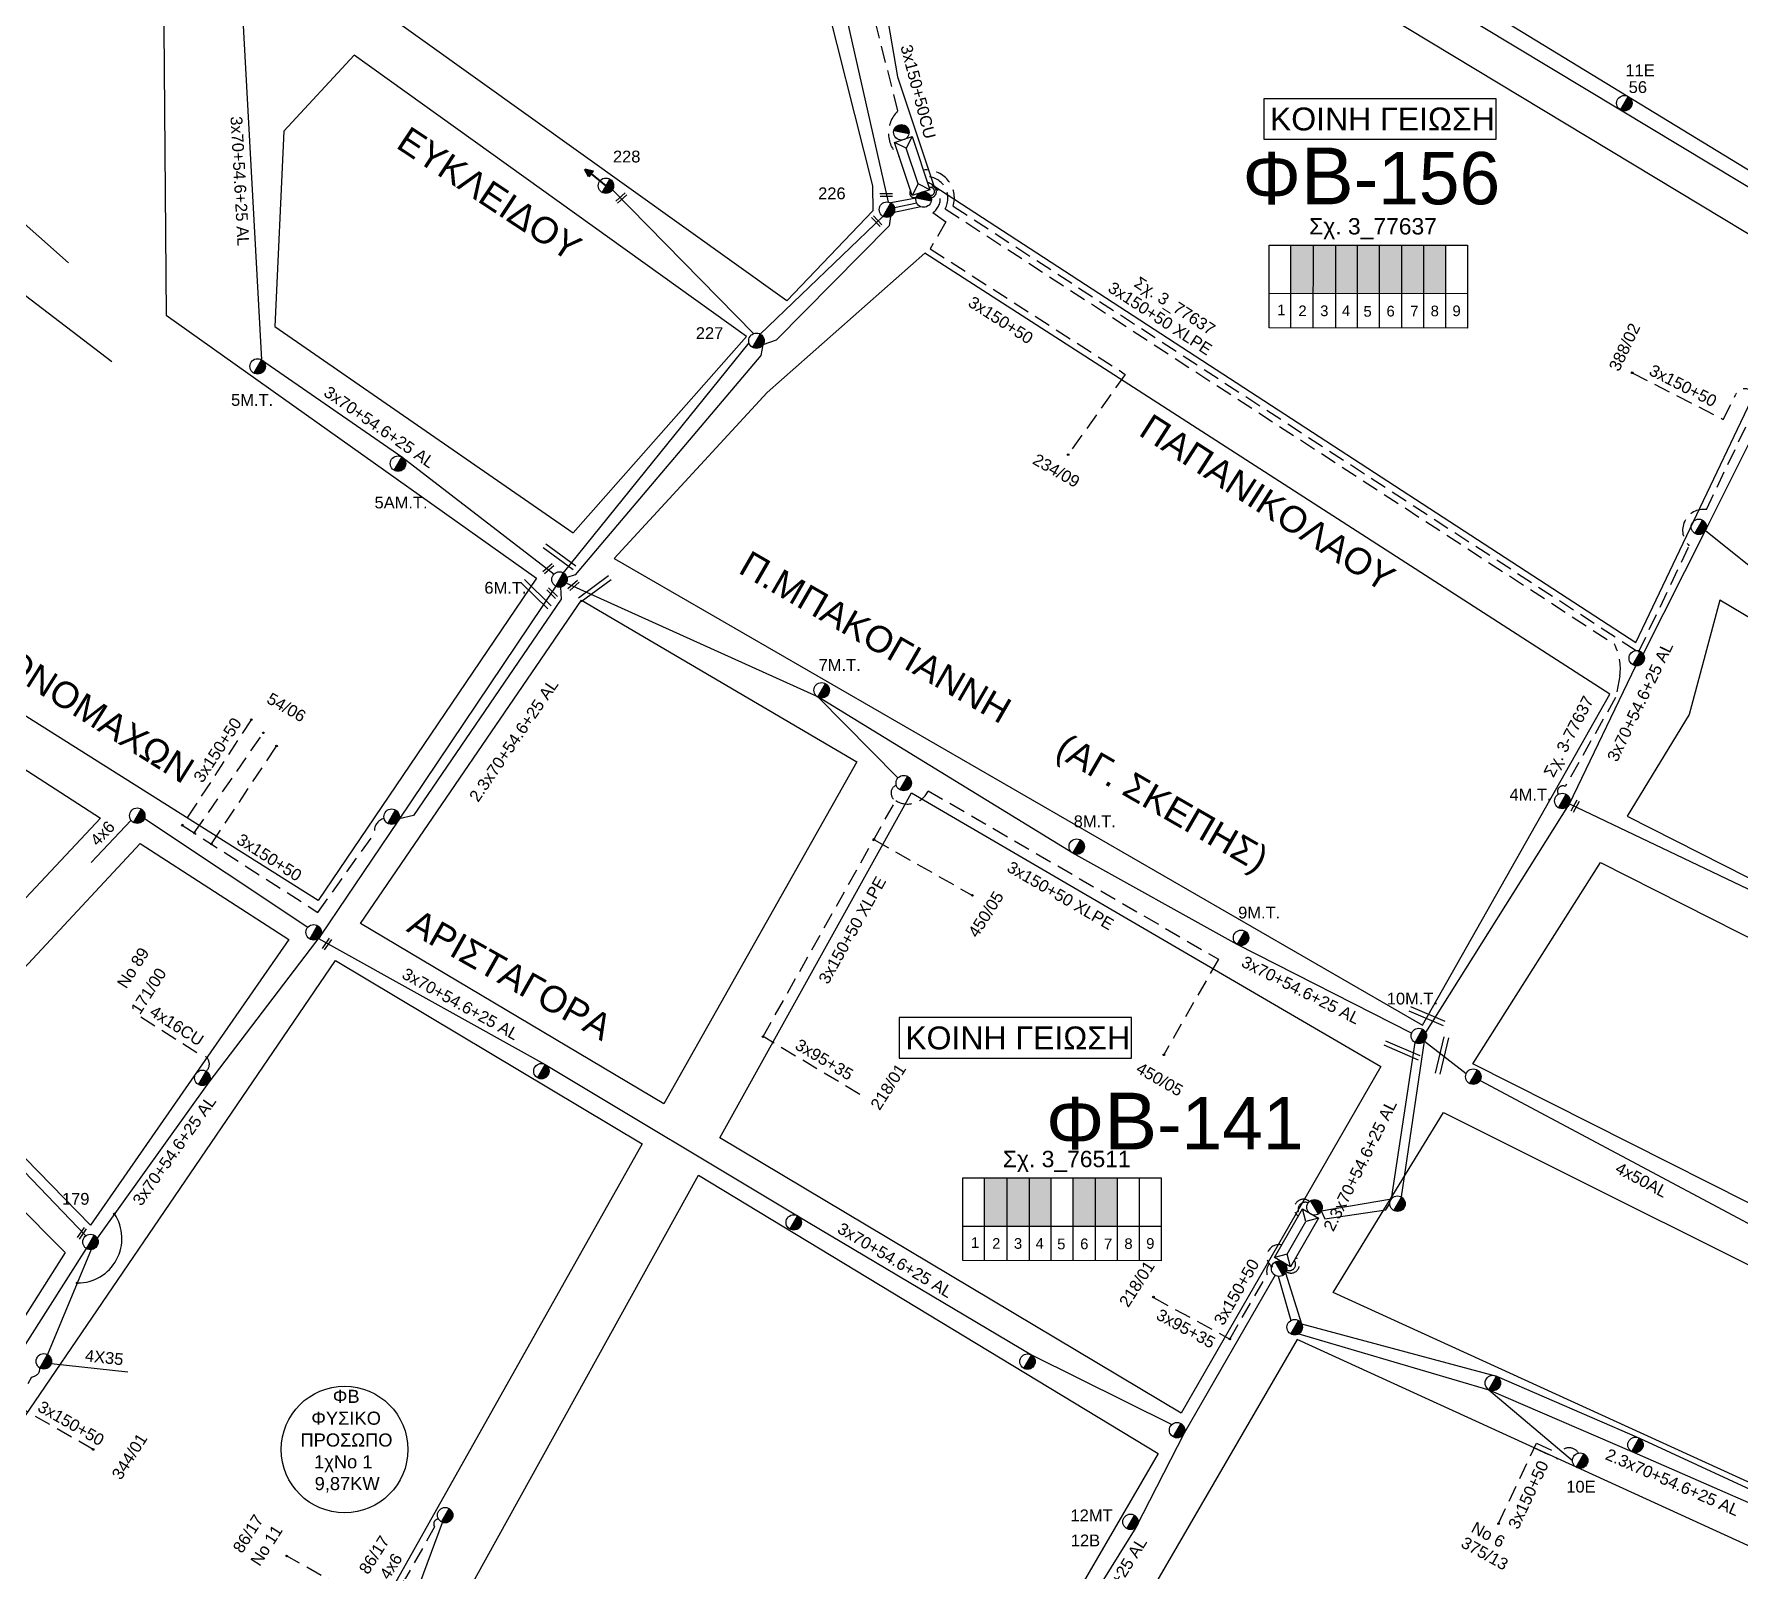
# Model space of a CAD drawing. Header units: millimetres. Extents: x 855 to 3091, y 750 to 2767.
# Drawn here: x 2401.9 to 2662.5, y 1259.4 to 1494.2 of the extents above; entities that cross this region are included whole.
import ezdxf
from ezdxf.enums import TextEntityAlignment as Align

# ---------------------------------------------------------------- set-up
doc = ezdxf.new("R2010")
doc.units = ezdxf.units.MM
doc.linetypes.add('DASHED', pattern=[19.05, 12.7, -6.35])
for name, color, linetype, lineweight in [('3x150+50', 7, 'Continuous', 30), ('3x150+50 XLPE', 7, 'SYN_LINE', 30), ('3x150+50CU', 7, 'Continuous', 30), ('3x70+54.6+25 AL', 7, 'SYN_LINE', 30), ('3x95+35', 7, 'Continuous', 30), ('4x16CU', 7, 'Continuous', 30), ('4X35', 7, 'DASHED', 30), ('4x50AL', 7, 'Continuous', 30), ('4x6', 7, 'SYN_LINE', 30), ('Υπόβαθρο ΔΕΗ', 7, 'Continuous', 30)]:
    doc.layers.add(name, color=color, linetype=linetype, lineweight=lineweight)
for name, color, linetype in [('Pillar OTE', 7, 'Continuous'), ('TEXT ΚΑΛΩΔΙΩΝ', 7, 'Continuous'), ('Άγνωστα', 7, 'Continuous'), ('Επίτονοι', 7, 'Continuous'), ('Επιγραφές - Σχήματα', 7, 'Continuous'), ('Καλώδια ΧΤ   3x150AL+50CU', 7, 'DASHED'), ('Μηχανική τομή', 7, 'Continuous'), ('Στύλος ΦΜ', 7, 'Continuous'), ('Στύλος ΦΜ @ 1', 7, 'Continuous'), ('Συνδέσεις', 7, 'Continuous'), ('Τομή', 7, 'Continuous'), ('Υποσταθμός εναέριος 2 στύλων', 7, 'Continuous'), ('Υποσταθμός πόλεως', 7, 'Continuous'), ('Υπόγεια καλώδια Παροχών ΧΤ   4x6', 7, 'DASHED')]:
    doc.layers.add(name, color=color, linetype=linetype)
doc.styles.add('arial', font='arial.ttf')
doc.styles.get("Standard").update_dxf_attribs({"font": 'arial.ttf'})
doc.linetypes.add('SYN_LINE', pattern='A,0.5,-0.0001,["/\\/\\/\\/",Standard,S=0.1,R=0,X=0,Y=-0.05],-0.25', length=0.7501)

# ---------------------------------------------------------------- blocks, each defined once
blk = doc.blocks.new('ΥΠΑΡΧΩΝ ΤΣΙΜΕΝΤΕΝΙΟΣ ΣΤΥΛΟΣ')
at = {"layer": 'Στύλος ΦΜ'}
blk.add_hatch(color=7, dxfattribs=at).paths.add_polyline_path([(-1.29, -2.28, 0.574793), (2.62, 0, 0.268822), (1.3, 2.27)])
at = {"layer": 'Στύλος ΦΜ', "color": 7}
blk.add_line((-1.29, -2.28), (1.3, 2.27), dxfattribs=at)
blk.add_circle((0, 0), 2.62, dxfattribs=at)
at = {"layer": 'Στύλος ΦΜ', "flags": 4}
for tag, p in [('ΑΡΙΘΜΟΣ', (-4.68, 8.05)), ('ΤΥΠΟΣ', (-4.91, 3.03))]:
    blk.add_attdef(tag, p, '', height=4, dxfattribs=at)
blk = doc.blocks.new('ΥΠΟΣΤΑΘΜΟΣ ΕΝΑΕΡΙΟΣ ΕΠΙ 2 ΣΤΥΛΩΝ')
at = {"layer": 'Υποσταθμός εναέριος 2 στύλων', "linetype": 'Continuous'}
for points in [[(-11.97, -2.11, 0.574793), (-8.45, -0.07, 0.268822), (-9.64, 1.98)], [(9.68, -2.15, 0.574793), (13.19, -0.1, 0.268822), (12.01, 1.95)]]:
    blk.add_hatch(color=256, dxfattribs=at).paths.add_polyline_path(points)
for p, q in [((-11.97, -2.11), (-9.64, 1.98)), ((9.68, -2.15), (12.01, 1.95))]:
    blk.add_line(p, q, dxfattribs=at)
for centre in [(-10.81, -0.07), (10.84, -0.1)]:
    blk.add_circle(centre, 2.36, dxfattribs=at)
at = {"layer": 'Υποσταθμός πόλεως', "linetype": 'Continuous', "ltscale": 40}
blk.add_lwpolyline([(-8.57, 2.82), (8.57, 2.82), (8.57, -2.82), (-8.57, -2.82)], close=True, dxfattribs=at)
for points in [[(-5.75, 0), (-8.57, 2.82)], [(-8.57, -2.82), (-5.75, 0)], [(-5.75, 0), (5.75, 0)], [(5.75, 0), (8.57, 2.82)], [(8.57, -2.82), (5.75, 0)]]:
    blk.add_lwpolyline(points, dxfattribs=at)
at = {"layer": 'Υποσταθμός εναέριος 2 στύλων', "ltscale": 40, "flags": 1}
for tag, p in [('ΜΕΤΑΣΧΗΜΑΤΙΣΜΟΣ', (14.09, 2.51)), ('ΙΣΧΥΣ', (14.07, -0.28)), ('ΑΡΙΘΜΟΣ', (14.19, -3))]:
    blk.add_attdef(tag, p, '', height=1.8, dxfattribs=at)
blk = doc.blocks.new('ΕΠΙΤΟΝΟΣ')
at = {"layer": 'Επίτονοι', "lineweight": 40, "ltscale": 40}
blk.add_hatch(color=256, dxfattribs=at).paths.add_polyline_path([(-1.13, 6.47), (0, 9.1), (1.13, 6.47)])
for p, q in [((-1.13, 6.47), (0, 9.1)), ((1.13, 6.47), (-1.13, 6.47)), ((-1.13, 6.47), (0, 6.47)), ((0, 9.1), (1.13, 6.47)), ((0, 6.47), (0, 0))]:
    blk.add_line(p, q, dxfattribs=at)
blk = doc.blocks.new('ΤΟΜΗ')
at = {"layer": 'Τομή', "ltscale": 40}
for p, q in [((-5.7, 0), (17.1, 0)), ((-5.7, -2.8), (17.1, -2.8))]:
    blk.add_line(p, q, dxfattribs=at)
blk = doc.blocks.new('ΜΗΧΑΝΙΚΗ ΤΟΜΗ')
at = {"layer": 'Μηχανική τομή', "ltscale": 40}
for p, q in [((-1.9, 0.8), (5.7, 0.8)), ((-1.9, -0.8), (5.7, -0.8))]:
    blk.add_line(p, q, dxfattribs=at)
blk = doc.blocks.new('_ΣΥΝΔΕΣΗ')
at = {"layer": 'Συνδέσεις', "linetype": 'SYN_LINE', "ltscale": 40}
blk.add_hatch(color=256, dxfattribs=at).paths.add_polyline_path([(0.5, 0, 1), (-0.5, 0, 1)])
at = {"layer": 'Συνδέσεις'}
blk.add_circle((0, 0), 0.5, dxfattribs=at)

msp = doc.modelspace()

# ---------------------------------------------------------------- hatches: boundary and pattern name
at = {"layer": 'Καλώδια ΧΤ   3x150AL+50CU', "linetype": 'DASHED', "lineweight": -3, "ltscale": 0.2}
h = msp.add_hatch(color=1, dxfattribs=at)
h.dxf.hatch_style = 1
h.paths.add_polyline_path([(2597.3, 1461.92), (2593.86, 1461.92), (2593.86, 1454.56), (2597.29, 1454.55)])
h = msp.add_hatch(color=62, dxfattribs=at)
h.dxf.hatch_style = 1
h.paths.add_polyline_path([(2597.29, 1454.55), (2600.73, 1454.55), (2600.74, 1461.92), (2597.3, 1461.92)])
h = msp.add_hatch(color=151, dxfattribs=at)
h.dxf.hatch_style = 1
h.paths.add_polyline_path([(2604.03, 1461.92), (2600.74, 1461.92), (2600.73, 1454.55), (2604.03, 1454.55)])
h = msp.add_hatch(color=6, dxfattribs=at)
h.dxf.hatch_style = 1
h.paths.add_polyline_path([(2607.33, 1461.91), (2604.03, 1461.91), (2604.03, 1454.55), (2607.33, 1454.54)])
h = msp.add_hatch(color=2, dxfattribs=at)
h.dxf.hatch_style = 1
h.paths.add_polyline_path([(2610.72, 1461.91), (2607.42, 1461.91), (2607.42, 1454.54), (2610.72, 1454.54)])
h = msp.add_hatch(color=27, dxfattribs=at)
h.dxf.hatch_style = 1
h.paths.add_polyline_path([(2614.11, 1461.91), (2610.82, 1461.91), (2610.81, 1454.54), (2614.11, 1454.54)])
h = msp.add_hatch(color=30, dxfattribs=at)
h.dxf.hatch_style = 1
h.paths.add_polyline_path([(2617.45, 1461.9), (2614.15, 1461.9), (2614.15, 1454.54), (2617.45, 1454.53)])
h = msp.add_hatch(color=1, dxfattribs=at)
h.dxf.hatch_style = 1
h.paths.add_polyline_path([(2550.51, 1319.44), (2547.07, 1319.44), (2547.07, 1312.08), (2550.51, 1312.08)])
h = msp.add_hatch(color=85, dxfattribs=at)
h.dxf.hatch_style = 1
h.paths.add_polyline_path([(2550.51, 1312.08), (2553.95, 1312.07), (2553.95, 1319.44), (2550.51, 1319.44)])
h = msp.add_hatch(color=173, dxfattribs=at)
h.dxf.hatch_style = 1
h.paths.add_polyline_path([(2557.24, 1319.44), (2553.95, 1319.44), (2553.95, 1312.07), (2557.24, 1312.07)])
h = msp.add_hatch(color=2, dxfattribs=at)
h.dxf.hatch_style = 1
h.paths.add_polyline_path([(2563.93, 1319.43), (2560.63, 1319.43), (2560.63, 1312.07), (2563.93, 1312.06)])
h = msp.add_hatch(color=30, dxfattribs=at)
h.dxf.hatch_style = 1
h.paths.add_polyline_path([(2567.32, 1319.43), (2564.03, 1319.43), (2564.03, 1312.06), (2567.32, 1312.06)])

# ---------------------------------------------------------------- linework, layer by layer
at = {"lineweight": -3, "ltscale": 0.2}
msp.add_circle((2449.3, 1277.94), 9.67, dxfattribs=at)
at = {"layer": '3x150+50', "color": 30, "linetype": 'DASHED', "lineweight": -3, "ltscale": 0.2}
for points in [[(2538.35, 1471.46, -0.655441), (2539.19, 1466.9), (2541.15, 1465.46), (2538.78, 1461.36), (2568.57, 1442.18), (2559.83, 1429.91)], [(2596.7, 1315.84, 1.061208), (2595.01, 1313.59, -1.390738)]]:
    msp.add_lwpolyline(points, format="xyb", dxfattribs=at)
at = {"layer": '3x150+50', "color": 6, "linetype": 'DASHED', "lineweight": -3, "ltscale": 0.2}
msp.add_lwpolyline([(2646.01, 1442.42), (2659.91, 1435.3), (2661.85, 1439.16, -0.764867), (2664.71, 1438.57, -0.710555)], format="xyb", dxfattribs=at)
at = {"layer": '3x150+50', "color": 27, "linetype": 'DASHED', "lineweight": -3, "ltscale": 0.2}
msp.add_lwpolyline([(2435.05, 1389.42), (2424.51, 1373.3), (2445.23, 1359.99), (2453.88, 1372.07, -0.403876), (2455.35, 1374.33, 624.858753)], format="xyb", dxfattribs=at)
for points in [[(2426.34, 1372.13), (2436.9, 1387.41)], [(2428.95, 1370.45), (2438.91, 1385.4)]]:
    msp.add_lwpolyline(points, dxfattribs=at)
at = {"layer": '3x150+50', "color": 2, "linetype": 'DASHED', "lineweight": -3, "ltscale": 0.2}
msp.add_lwpolyline([(2596.51, 1315.62, 0.773606), (2595.19, 1313.9, 0.224021)], format="xyb", dxfattribs=at)
at = {"layer": '3x150+50', "color": 173, "linetype": 'DASHED', "lineweight": -3, "ltscale": 0.2}
for points in [[(2590.93, 1305.93, -0.814878), (2592.47, 1309.19, 15.444082)], [(2584.52, 1294.82), (2590.23, 1304.64, -0.236374), (2590.56, 1306.32)], [(2625.59, 1266.62), (2631.38, 1278.9), (2634.86, 1277.27, -0.59204), (2637.8, 1277.4, 14.319784)]]:
    msp.add_lwpolyline(points, format="xyb", dxfattribs=at)
at = {"layer": '3x150+50', "color": 85, "linetype": 'DASHED', "lineweight": -3, "ltscale": 0.2}
for points in [[(2593.14, 1305.13, 1.009917), (2594.61, 1307.26, 107.592103)], [(2410.89, 1277.95), (2399.1, 1284.7), (2401.55, 1289.03, 0.391225), (2402.77, 1290.39, -1.832592)]]:
    msp.add_lwpolyline(points, format="xyb", dxfattribs=at)
at = {"layer": '3x150+50', "color": 1, "linetype": 'DASHED', "lineweight": -3, "ltscale": 0.2}
msp.add_lwpolyline([(2593.21, 1305.36, 0.797207), (2594.37, 1306.83, -90.150079)], format="xyb", dxfattribs=at)
at = {"layer": '3x150+50 XLPE', "color": 2, "linetype": 'DASHED', "lineweight": -3, "ltscale": 0.2}
for points in [[(2537.71, 1473.39, -0.533135), (2542.28, 1467.87), (2646.98, 1399.75), (2654.72, 1416.01, -0.729508), (2657.35, 1421.53), (2664.03, 1435.56, 0.876727), (2666.77, 1441.31), (2676.17, 1461.04, -0.977185), (2676.36, 1462.45)], [(2513.23, 1341.01), (2533.5, 1377.06, -0.635116), (2533.58, 1379.43, -1.494871)], [(2533.5, 1377.06, 0.451055), (2538.47, 1378.57), (2582.79, 1352.84), (2574.44, 1338.23)]]:
    msp.add_lwpolyline(points, format="xyb", dxfattribs=at)
at = {"layer": '3x150+50 XLPE', "color": 6, "linetype": 'DASHED', "lineweight": -3, "ltscale": 0.2}
msp.add_lwpolyline([(2538.04, 1472.4, -0.584401), (2541.04, 1467.48), (2643.31, 1400.94, -0.153113), (2644.12, 1396.15), (2643.47, 1392.81), (2635.77, 1379.23, 0.778187), (2634.74, 1378.03)], format="xyb", dxfattribs=at)
at = {"layer": '3x150+50 XLPE', "color": 1, "linetype": 'DASHED', "lineweight": -3, "ltscale": 0.2}
msp.add_lwpolyline([(2536.64, 1469.26, -0.815399), (2535.78, 1470.26, -1.132068)], format="xyb", dxfattribs=at)
at = {"layer": '3x150+50 XLPE', "color": 27, "linetype": 'DASHED', "lineweight": -3, "ltscale": 0.2}
msp.add_lwpolyline([(2538.9, 1469.18, 1.119608), (2538.53, 1470.92, -0.01958)], format="xyb", dxfattribs=at)
at = {"layer": '3x150+50 XLPE', "color": 62, "linetype": 'DASHED', "lineweight": -3, "ltscale": 0.2}
msp.add_lwpolyline([(2538.74, 1469.52, 1.302941), (2538.61, 1470.68, 1.286004)], format="xyb", dxfattribs=at)
at = {"layer": '3x150+50 XLPE', "color": 2, "linetype": 'DASHED', "lineweight": -3, "ltscale": 0.2}
msp.add_lwpolyline([(2530.16, 1371.12), (2545.21, 1362.59)], dxfattribs=at)
at = {"layer": '3x150+50CU', "color": 151, "linetype": 'DASHED', "lineweight": -3, "ltscale": 0.2}
msp.add_lwpolyline([(2550.06, 1500.66), (2530.36, 1496), (2533.79, 1482.37, 0.441338), (2534.07, 1475.41, -56.532662)], format="xyb", dxfattribs=at)
at = {"layer": '3x70+54.6+25 AL', "color": 62, "linetype": 'SYN_LINE', "lineweight": -3, "ltscale": 15}
for points in [[(2554.65, 1538.33), (2585.73, 1517.77), (2617.49, 1498.66), (2644.23, 1482.58), (2676.12, 1463.41)], [(2532.37, 1468.5), (2524.12, 1505.06)]]:
    msp.add_lwpolyline(points, dxfattribs=at)
at = {"layer": '3x70+54.6+25 AL', "color": 151, "linetype": 'SYN_LINE', "lineweight": -3, "ltscale": 15}
msp.add_lwpolyline([(2433.6, 1499.16), (2436.61, 1444.42), (2458.05, 1429.58), (2481.31, 1411.68)], dxfattribs=at)
at = {"layer": '3x70+54.6+25 AL', "color": 1, "linetype": 'SYN_LINE', "lineweight": -3, "ltscale": 15}
for points in [[(2511.75, 1448.4), (2490.22, 1470.35)], [(2531.56, 1466.32), (2512.8, 1448.34)], [(2511.08, 1447.01), (2482.72, 1411.87)], [(2409.76, 1310.58), (2382.74, 1338.73)], [(2337.35, 1212.72), (2347.14, 1222.37), (2365.58, 1239.61), (2386.02, 1271.22), (2409.9, 1308.63)], [(2595.5, 1297.16), (2625.29, 1289.12), (2647.1, 1279.68), (2678.93, 1264.94), (2688.07, 1301.39)]]:
    msp.add_lwpolyline(points, dxfattribs=at)
at = {"layer": '3x70+54.6+25 AL', "color": 1, "linetype": 'SYN_LINE', "lineweight": -3, "ltscale": 5}
msp.add_lwpolyline([(2536.6, 1469.11), (2532.73, 1468.36)], dxfattribs=at)
at = {"layer": '3x70+54.6+25 AL', "color": 27, "linetype": 'SYN_LINE', "lineweight": -3, "ltscale": 5}
msp.add_lwpolyline([(2537.32, 1467.79), (2533.24, 1466.9)], dxfattribs=at)
at = {"layer": '3x70+54.6+25 AL', "color": 62, "linetype": 'SYN_LINE', "lineweight": -3, "ltscale": 4}
msp.add_lwpolyline([(2536.71, 1468.34), (2533.3, 1467.6)], dxfattribs=at)
at = {"layer": '3x70+54.6+25 AL', "color": 27, "linetype": 'SYN_LINE', "lineweight": -3, "ltscale": 15}
for points in [[(2532.71, 1466.3), (2532.51, 1464.89), (2515.21, 1447.38), (2513.21, 1446.68), (2512.88, 1445.05), (2484.53, 1411.57), (2483.28, 1411.13)], [(2482.27, 1409.68), (2482.39, 1407.85), (2459.85, 1374.78), (2457.62, 1374.28)]]:
    msp.add_lwpolyline(points, dxfattribs=at)
at = {"layer": '3x70+54.6+25 AL', "color": 6, "linetype": 'SYN_LINE', "lineweight": -3, "ltscale": 15}
for points in [[(2647.7, 1399.44), (2657.22, 1418.34), (2666.84, 1437.57), (2677.74, 1462.11)], [(2657.22, 1418.34), (2670.24, 1407.88), (2701.99, 1388.8), (2724.04, 1375.44)], [(2614.46, 1341.65), (2636.41, 1376.55), (2646.58, 1397.65)], [(2636.41, 1376.55), (2664.73, 1363.07)]]:
    msp.add_lwpolyline(points, dxfattribs=at)
at = {"layer": '3x70+54.6+25 AL', "color": 85, "linetype": 'SYN_LINE', "lineweight": -3, "ltscale": 15}
for points in [[(2481.55, 1409.82), (2457.45, 1373.92), (2445.67, 1356.5), (2428.56, 1334.06), (2411.5, 1310.24)], [(2418.73, 1374.34), (2443.68, 1357.71)], [(2445.3, 1356.02), (2479.96, 1336.76), (2518.51, 1313.65), (2554.22, 1292.39)], [(2410.57, 1308.48), (2403.94, 1292.44)], [(2591.44, 1304.57), (2577.58, 1280.46), (2570.17, 1266.03), (2552.52, 1237.63)], [(2554.22, 1292.39), (2575.67, 1281.75)]]:
    msp.add_lwpolyline(points, dxfattribs=at)
at = {"layer": '3x70+54.6+25 AL', "color": 2, "linetype": 'SYN_LINE', "lineweight": -3, "ltscale": 15}
for points in [[(2612.31, 1341.55), (2585.68, 1355.08), (2560.57, 1369.02), (2521.59, 1392.9), (2483.16, 1410.26)], [(2521.59, 1392.9), (2533.83, 1380.52)], [(2610.74, 1316.52), (2614.26, 1340.31)], [(2450.51, 1229.73), (2464.26, 1266.81)]]:
    msp.add_lwpolyline(points, dxfattribs=at)
at = {"layer": '3x70+54.6+25 AL', "color": 30, "linetype": 'SYN_LINE', "lineweight": -3, "ltscale": 13}
msp.add_lwpolyline([(2598.5, 1314.38), (2609.25, 1316.25), (2612.83, 1340.1)], dxfattribs=at)
at = {"layer": '3x70+54.6+25 AL', "color": 2, "linetype": 'SYN_LINE', "lineweight": -3, "ltscale": 10}
msp.add_lwpolyline([(2598.5, 1314.38), (2599.05, 1313.19), (2608.36, 1314.53), (2608.98, 1315.53)], dxfattribs=at)
at = {"layer": '3x70+54.6+25 AL', "color": 173, "linetype": 'SYN_LINE', "lineweight": -3, "ltscale": 9}
msp.add_lwpolyline([(2591.93, 1304.41), (2593.87, 1297.64)], dxfattribs=at)
at = {"layer": '3x70+54.6+25 AL', "color": 1, "linetype": 'SYN_LINE', "lineweight": -3, "ltscale": 10}
msp.add_lwpolyline([(2593.03, 1304.92), (2595.5, 1297.16)], dxfattribs=at)
at = {"layer": '3x70+54.6+25 AL', "color": 173, "linetype": 'SYN_LINE', "lineweight": -3, "ltscale": 15}
for points in [[(2595.1, 1295.63), (2624.13, 1287.08), (2645.93, 1277.63), (2677.16, 1263.98)], [(2624.13, 1287.08), (2636.87, 1276.26)]]:
    msp.add_lwpolyline(points, dxfattribs=at)
at = {"layer": '3x95+35', "color": 2, "linetype": 'DASHED', "lineweight": -3, "ltscale": 0.2}
msp.add_lwpolyline([(2528.01, 1332.19), (2513.23, 1341.01)], dxfattribs=at)
at = {"layer": '3x95+35', "color": 173, "linetype": 'DASHED', "lineweight": -3, "ltscale": 0.2}
msp.add_lwpolyline([(2572.86, 1301.17), (2584.52, 1294.82)], dxfattribs=at)
at = {"layer": '4x16CU', "color": 85, "linetype": 'DASHED', "lineweight": -3, "ltscale": 0.2}
msp.add_lwpolyline([(2418.19, 1344.05), (2427.22, 1338.27, -0.679286), (2428.16, 1335.73, -7.9032)], format="xyb", dxfattribs=at)
at = {"layer": '4X35', "color": 85, "linetype": 'SYN_LINE', "lineweight": -3, "ltscale": 15}
msp.add_lwpolyline([(2404.48, 1291.08), (2416.17, 1289.81)], dxfattribs=at)
at = {"layer": '4x50AL', "color": 1, "linetype": 'Continuous', "lineweight": -3, "ltscale": 0.2}
for points in [[(2614.26, 1340.31), (2620.66, 1335.37)], [(2622.76, 1334.32), (2664.45, 1312.12), (2688.07, 1301.39), (2711.67, 1288.58), (2737.78, 1274.8), (2764.05, 1263.39)]]:
    msp.add_lwpolyline(points, dxfattribs=at)
at = {"layer": '4x6', "color": 85, "linetype": 'SYN_LINE', "lineweight": -3, "ltscale": 10}
msp.add_lwpolyline([(2410.57, 1367.61), (2416.69, 1374.06)], dxfattribs=at)
at = {"layer": 'Pillar OTE', "lineweight": -3, "ltscale": 40}
for points in [[(2590.53, 1449.28), (2590.53, 1461.92), (2620.86, 1461.91), (2620.86, 1449.25), (2590.53, 1449.28)], [(2593.85, 1449.27), (2593.86, 1461.92)], [(2597.29, 1449.27), (2597.3, 1461.92)], [(2600.73, 1449.27), (2600.74, 1461.92)], [(2604.03, 1449.26), (2604.03, 1461.92)], [(2607.42, 1449.26), (2607.42, 1461.92)], [(2610.81, 1449.26), (2610.82, 1461.91)], [(2614.15, 1449.25), (2614.15, 1461.91)], [(2617.54, 1449.25), (2617.54, 1461.91)], [(2590.53, 1454.56), (2620.86, 1454.53)], [(2543.74, 1306.8), (2543.74, 1319.44), (2574.07, 1319.44), (2574.07, 1306.77), (2543.74, 1306.8)], [(2547.07, 1306.8), (2547.07, 1319.44)], [(2550.51, 1306.79), (2550.51, 1319.44)], [(2553.95, 1306.79), (2553.95, 1319.44)], [(2557.24, 1306.79), (2557.24, 1319.44)], [(2560.63, 1306.78), (2560.63, 1319.44)], [(2564.03, 1306.78), (2564.03, 1319.44)], [(2567.36, 1306.78), (2567.36, 1319.44)], [(2570.75, 1306.77), (2570.75, 1319.44)], [(2543.74, 1312.08), (2574.07, 1312.05)]]:
    msp.add_lwpolyline(points, dxfattribs=at)
at = {"layer": 'Επιγραφές - Σχήματα', "color": 190, "lineweight": -3}
for points in [[(2589.71, 1478.12), (2625.22, 1478.12), (2625.22, 1484.29), (2589.71, 1484.29)], [(2534, 1337.73), (2569.51, 1337.73), (2569.51, 1343.91), (2534, 1343.91)]]:
    msp.add_lwpolyline(points, close=True, dxfattribs=at)
at = {"layer": 'Υπόβαθρο ΔΕΗ', "lineweight": -3}
msp.add_lwpolyline([(2580.4, 1627.99), (2602.86, 1607), (2567.95, 1566.39), (2525.03, 1516.36, 0.233886), (2521.75, 1503.49), (2529.93, 1470.97), (2529.98, 1467.15), (2516.84, 1453.43), (2453.56, 1498.68), (2546.3, 1596.75), (2580.4, 1627.99)], format="xyb", dxfattribs=at)
for points in [[(2596.96, 1528.42), (2638.55, 1578.49), (2609.57, 1601.53), (2555.92, 1539.19), (2678.13, 1464.64), (2714.21, 1530.88), (2674.96, 1553.79), (2645.58, 1573.25), (2604.29, 1524.38)], [(2407.12, 1459.21), (2307.77, 1547.42), (2330.78, 1583.5), (2377.08, 1541.62), (2365.37, 1529.79)], [(2372.83, 1522.12), (2385.65, 1533.79), (2421.65, 1501.38), (2422.07, 1451.24), (2478.61, 1411.04), (2445.27, 1361.8), (2336.52, 1430.33)], [(2550.14, 1532.16), (2533.65, 1513.59), (2531.78, 1509.41), (2530.82, 1504.91), (2533.77, 1487.63), (2539.3, 1471), (2646.57, 1401.21), (2673.49, 1457.74), (2550.14, 1532.16)], [(2413.76, 1444.07), (2370.67, 1477.01), (2353.29, 1491.72), (2291.46, 1423.23), (2316.87, 1406.11), (2353.7, 1369.43), (2377.96, 1395.71), (2335.39, 1423.4)], [(2450.76, 1490.94), (2440.03, 1479.32), (2438.63, 1449.47), (2484.23, 1417.97), (2510.7, 1447.94), (2450.76, 1490.94)], [(2485.47, 1407.68), (2527.55, 1382.99), (2498.06, 1330.74), (2451.73, 1358.3), (2485.47, 1407.68)], [(2594.83, 1294.73), (2559.98, 1234.74), (2642.9, 1197.81), (2667.79, 1261.38), (2594.83, 1294.73)]]:
    msp.add_lwpolyline(points, dxfattribs=at)
for points in [[(2537.96, 1460.7), (2513.84, 1439.4), (2490.51, 1414.04), (2613.96, 1342.78), (2642.6, 1393.3)], [(2659.37, 1407.66), (2654.69, 1390.2), (2645.24, 1374.68), (2707.83, 1342.95), (2722.3, 1370.32)], [(2383.69, 1392.68), (2411.99, 1374.37), (2381.52, 1341.9), (2358.46, 1365.08)], [(2535.92, 1378.26), (2607.63, 1336.46), (2577.1, 1283.47), (2506.65, 1325.53)], [(2418.07, 1370.5), (2440.81, 1355.86), (2410.47, 1312.2), (2386.54, 1336.72)], [(2641.18, 1367.59), (2704.45, 1335.6), (2687.71, 1303.54), (2621.67, 1336.85)], [(2447.92, 1352.65), (2494.78, 1324.66), (2413.31, 1179.76), (2346.17, 1213.68), (2367.9, 1235.6), (2398.7, 1220.1), (2402.45, 1226.1), (2372.29, 1241.44), (2400.45, 1282.96)], [(2382.74, 1332), (2406.6, 1308.04), (2377.67, 1262.41), (2345.83, 1291.23)], [(2617.19, 1329.43), (2684.14, 1295.96), (2670.7, 1269.81), (2600.31, 1301.94)], [(2503.37, 1319.86), (2573.6, 1277.31), (2493.62, 1139.83), (2423.06, 1174.85)]]:
    msp.add_lwpolyline(points, close=True, dxfattribs=at)
at = {"layer": 'Υπόβαθρο ΔΕΗ', "color": 7, "linetype": 'DASHED', "lineweight": -3, "ltscale": 0.2}
msp.add_lwpolyline([(2630.92, 1278.23), (2634.65, 1276.53)], dxfattribs=at)
at = {"layer": 'Υπόβαθρο ΔΕΗ', "lineweight": -3}
msp.add_arc((2408.49, 1310.17), 6.79, 269.8202, 33.5761, dxfattribs=at)
at = {"layer": 'Υπόγεια καλώδια Παροχών ΧΤ   4x6', "color": 2, "linetype": 'DASHED', "lineweight": -3, "ltscale": 0.2}
msp.add_lwpolyline([(2463.66, 1267.31, 0.608969), (2463.05, 1266.15), (2455.71, 1253.1), (2440.45, 1261.68)], format="xyb", dxfattribs=at)

# ---------------------------------------------------------------- block references
at = {"layer": 'Επίτονοι', "lineweight": -3, "xscale": 0.4499999999998181, "yscale": 0.4499999999998181, "zscale": 0.4499999999998181, "rotation": 51.61241502813945}
msp.add_blockref('ΕΠΙΤΟΝΟΣ', (2489.23, 1470.99), dxfattribs=at)
at = {"layer": 'Μηχανική τομή', "lineweight": -3, "zscale": 0.4999999999999997}
for p, xscale, yscale, rotation in [((2491.23, 1468.8), 0.2499999999999997, 0.2499999999999997, 40.95116923567961), ((2532.52, 1469.55), 0.2499999999999998, 0.2499999999999998, 180.7035220162898), ((2530.93, 1465.23), 0.2499999999999998, 0.2499999999999998, 132.621146665106), ((2480.08, 1412.22), 0.2499999999999996, 0.2499999999999996, 40.9511692356796), ((2483.92, 1409.63), 0.2499999999999996, 0.2499999999999996, 40.9511692356796), ((2480.67, 1409.09), 0.2499999999999996, 0.2499999999999996, 315.1393320290185), ((2637.09, 1375.83), 0.2499999999999996, 0.2499999999999996, 61.40800938853786), ((2446.85, 1355.55), 0.2499999999999996, 0.2499999999999996, 235.3314598932324), ((2409.41, 1311.36), 0.2499999999999996, 0.2499999999999996, 235.3314598932324)]:
    msp.add_blockref('ΜΗΧΑΝΙΚΗ ΤΟΜΗ', p, dxfattribs=dict(at, xscale=xscale, yscale=yscale, rotation=rotation))
at = {"layer": 'Στύλος ΦΜ @ 1', "lineweight": -3, "ltscale": 40}
ref = msp.add_blockref('ΥΠΑΡΧΩΝ ΤΣΙΜΕΝΤΕΝΙΟΣ ΣΤΥΛΟΣ', (2644.81, 1483.61), dxfattribs=dict(at, xscale=0.4499999999998182, yscale=0.4499999999998182, zscale=0.4499999999998182))
ref.add_attrib('ΤΥΠΟΣ', '56', (2645.47, 1485.16), dxfattribs={"layer": 'Στύλος ΦΜ', "height": 1.8, "flags": 4})
ref.add_attrib('ΑΡΙΘΜΟΣ', '11E', (2644.97, 1487.73), dxfattribs={"layer": 'Στύλος ΦΜ', "height": 1.8, "flags": 4})
ref = msp.add_blockref('ΥΠΑΡΧΩΝ ΤΣΙΜΕΝΤΕΝΙΟΣ ΣΤΥΛΟΣ', (2489.23, 1470.99), dxfattribs=dict(at, xscale=0.4499999999998181, yscale=0.4499999999998181, zscale=0.4499999999998181))
ref.add_attrib('ΤΥΠΟΣ', '228', (2490.3, 1474.55), dxfattribs={"layer": 'Στύλος ΦΜ', "height": 1.8, "flags": 4})
ref = msp.add_blockref('ΥΠΑΡΧΩΝ ΤΣΙΜΕΝΤΕΝΙΟΣ ΣΤΥΛΟΣ', (2532.15, 1467.34), dxfattribs=dict(at, xscale=0.4499999999998181, yscale=0.4499999999998181, zscale=0.4499999999998181))
ref.add_attrib('ΤΥΠΟΣ', '226', (2521.65, 1468.93), dxfattribs={"layer": 'Στύλος ΦΜ', "height": 1.8, "flags": 4})
ref = msp.add_blockref('ΥΠΑΡΧΩΝ ΤΣΙΜΕΝΤΕΝΙΟΣ ΣΤΥΛΟΣ', (2512.22, 1447.31), dxfattribs=dict(at, xscale=0.4499999999998181, yscale=0.4499999999998181, zscale=0.4499999999998181))
ref.add_attrib('ΤΥΠΟΣ', '227', (2502.96, 1447.58), dxfattribs={"layer": 'Στύλος ΦΜ', "height": 1.8, "flags": 4})
ref = msp.add_blockref('ΥΠΑΡΧΩΝ ΤΣΙΜΕΝΤΕΝΙΟΣ ΣΤΥΛΟΣ', (2436.02, 1443.39), dxfattribs=dict(at, xscale=0.4499999999998182, yscale=0.4499999999998182, zscale=0.4499999999998182))
ref.add_attrib('ΤΥΠΟΣ', '5M.T.', (2431.96, 1437.37), dxfattribs={"layer": 'Στύλος ΦΜ', "height": 1.8, "flags": 4})
ref = msp.add_blockref('ΥΠΑΡΧΩΝ ΤΣΙΜΕΝΤΕΝΙΟΣ ΣΤΥΛΟΣ', (2457.47, 1428.55), dxfattribs=dict(at, xscale=0.4499999999998182, yscale=0.4499999999998182, zscale=0.4499999999998182))
ref.add_attrib('ΤΥΠΟΣ', '5ΑM.T.', (2453.88, 1421.71), dxfattribs={"layer": 'Στύλος ΦΜ', "height": 1.8, "flags": 4})
at = {"layer": 'Στύλος ΦΜ @ 1', "lineweight": -3, "ltscale": 40, "xscale": 0.4499999999998181, "yscale": 0.4499999999998181, "zscale": 0.4499999999998181}
for p in [(2656.18, 1418.89), (2646.7, 1398.83), (2534.72, 1379.74), (2417.63, 1374.76), (2456.49, 1374.61), (2444.58, 1356.95), (2479.37, 1335.73), (2427.57, 1334.71), (2621.73, 1334.89), (2610.16, 1315.49), (2517.92, 1312.63), (2594.45, 1296.62), (2403.35, 1291.41), (2553.63, 1291.37), (2624.71, 1288.1), (2576.48, 1280.89), (2646.51, 1278.65), (2464.67, 1267.91)]:
    msp.add_blockref('ΥΠΑΡΧΩΝ ΤΣΙΜΕΝΤΕΝΙΟΣ ΣΤΥΛΟΣ', p, dxfattribs=at)
at = {"layer": 'Στύλος ΦΜ @ 1', "lineweight": -3, "ltscale": 40}
ref = msp.add_blockref('ΥΠΑΡΧΩΝ ΤΣΙΜΕΝΤΕΝΙΟΣ ΣΤΥΛΟΣ', (2482.13, 1410.85), dxfattribs=dict(at, xscale=0.4499999999998181, yscale=0.4499999999998181, zscale=0.4499999999998181))
ref.add_attrib('ΤΥΠΟΣ', '6M.T.', (2470.66, 1408.68), dxfattribs={"layer": 'Στύλος ΦΜ', "height": 1.8, "flags": 4})
ref = msp.add_blockref('ΥΠΑΡΧΩΝ ΤΣΙΜΕΝΤΕΝΙΟΣ ΣΤΥΛΟΣ', (2522.18, 1393.92), dxfattribs=dict(at, xscale=0.4499999999998181, yscale=0.4499999999998181, zscale=0.4499999999998181))
ref.add_attrib('ΤΥΠΟΣ', '7M.T.', (2521.72, 1396.88), dxfattribs={"layer": 'Στύλος ΦΜ', "height": 1.8, "flags": 4})
ref = msp.add_blockref('ΥΠΑΡΧΩΝ ΤΣΙΜΕΝΤΕΝΙΟΣ ΣΤΥΛΟΣ', (2635.33, 1377.01), dxfattribs=dict(at, xscale=0.4499999999998181, yscale=0.4499999999998181, zscale=0.4499999999998181))
ref.add_attrib('ΤΥΠΟΣ', '4M.T.', (2627.26, 1377.08), dxfattribs={"layer": 'Στύλος ΦΜ', "height": 1.8, "flags": 4})
ref = msp.add_blockref('ΥΠΑΡΧΩΝ ΤΣΙΜΕΝΤΕΝΙΟΣ ΣΤΥΛΟΣ', (2561.15, 1370.04), dxfattribs=dict(at, xscale=0.4499999999998181, yscale=0.4499999999998181, zscale=0.4499999999998181))
ref.add_attrib('ΤΥΠΟΣ', '8M.T.', (2560.69, 1373), dxfattribs={"layer": 'Στύλος ΦΜ', "height": 1.8, "flags": 4})
ref = msp.add_blockref('ΥΠΑΡΧΩΝ ΤΣΙΜΕΝΤΕΝΙΟΣ ΣΤΥΛΟΣ', (2586.26, 1356.11), dxfattribs=dict(at, xscale=0.4499999999998181, yscale=0.4499999999998181, zscale=0.4499999999998181))
ref.add_attrib('ΤΥΠΟΣ', '9M.T.', (2585.81, 1359.06), dxfattribs={"layer": 'Στύλος ΦΜ', "height": 1.8, "flags": 4})
ref = msp.add_blockref('ΥΠΑΡΧΩΝ ΤΣΙΜΕΝΤΕΝΙΟΣ ΣΤΥΛΟΣ', (2613.41, 1341.12), dxfattribs=dict(at, xscale=0.4499999999998181, yscale=0.4499999999998181, zscale=0.4499999999998181))
ref.add_attrib('ΤΥΠΟΣ', '10M.T.', (2608.52, 1345.92), dxfattribs={"layer": 'Στύλος ΦΜ', "height": 1.8, "flags": 4})
ref = msp.add_blockref('ΥΠΑΡΧΩΝ ΤΣΙΜΕΝΤΕΝΙΟΣ ΣΤΥΛΟΣ', (2410.48, 1309.65), dxfattribs=dict(at, xscale=0.449999999999818, yscale=0.449999999999818, zscale=0.449999999999818))
ref.add_attrib('ΤΥΠΟΣ', '179', (2406.13, 1315.33), dxfattribs={"layer": 'Στύλος ΦΜ', "height": 1.8, "flags": 4})
ref = msp.add_blockref('ΥΠΑΡΧΩΝ ΤΣΙΜΕΝΤΕΝΙΟΣ ΣΤΥΛΟΣ', (2638.05, 1276.25), dxfattribs=dict(at, xscale=0.4499999999998181, yscale=0.4499999999998181, zscale=0.4499999999998181))
ref.add_attrib('ΑΡΙΘΜΟΣ', '10Ε', (2635.94, 1271.37), dxfattribs={"layer": 'Στύλος ΦΜ', "height": 1.8, "flags": 4})
ref = msp.add_blockref('ΥΠΑΡΧΩΝ ΤΣΙΜΕΝΤΕΝΙΟΣ ΣΤΥΛΟΣ', (2569.37, 1266.89), dxfattribs=dict(at, xscale=0.4499999999998181, yscale=0.4499999999998181, zscale=0.4499999999998181))
ref.add_attrib('ΤΥΠΟΣ', '12MT', (2560.2, 1266.98), dxfattribs={"layer": 'Στύλος ΦΜ', "height": 1.8, "flags": 4})
ref.add_attrib('ΑΡΙΘΜΟΣ', '12B', (2560.25, 1263.15), dxfattribs={"layer": 'Στύλος ΦΜ', "height": 1.8, "flags": 4})
at = {"layer": 'Συνδέσεις', "lineweight": -3, "xscale": 0.25, "yscale": 0.25, "zscale": 0.25}
for p in [(2646.01, 1442.42), (2559.84, 1429.91), (2435.05, 1389.42), (2436.9, 1387.42), (2438.91, 1385.4), (2424.51, 1373.31), (2426.34, 1372.13), (2530.16, 1371.12), (2428.96, 1370.45), (2545.21, 1362.59), (2513.23, 1341.01), (2574.45, 1338.23), (2414.14, 1313.93), (2590.94, 1305.94), (2408.46, 1303.38), (2572.87, 1301.22), (2584.53, 1294.83), (2410.89, 1277.95), (2625.59, 1266.62), (2440.45, 1261.68)]:
    msp.add_blockref('_ΣΥΝΔΕΣΗ', p, dxfattribs=at)
at = {"layer": 'Τομή', "lineweight": -3}
for p, xscale, yscale, zscale, rotation in [((2481.19, 1415.47), 0.2499999999999998, 0.2499999999999998, 0.2499999999999998, 323.9099678587634), ((2477.79, 1409.83), 0.2499999999999998, 0.2499999999999998, 0.2499999999999998, 315.5441563611196), ((2488.88, 1409.97), 0.2499999999999998, 0.2499999999999998, 0.2499999999999998, 216.3741321795129), ((2613.47, 1345.05), 0.2499999999999996, 0.2499999999999996, 0.2499999999999996, 336.6763386488662), ((2609.64, 1339.82), 0.2499999999999996, 0.2499999999999996, 0.2499999999999996, 336.6763386488662), ((2616.31, 1336.82), 0.2499999999999996, 0.2499999999999996, 0.2499999999999996, 76.6796390086678)]:
    msp.add_blockref('ΤΟΜΗ', p, dxfattribs=dict(at, xscale=xscale, yscale=yscale, zscale=zscale, rotation=rotation))
at = {"layer": 'Υποσταθμός εναέριος 2 στύλων', "lineweight": -3}
for p, xscale, yscale, zscale, rotation in [((2536.02, 1474), 0.4999999999999999, 0.4999999999999999, 0.4999999999999999, 108.392820165649), ((2594.73, 1310.27), 0.4999999999999997, 0.4999999999999997, 0.4999999999999997, 60.05935848453117)]:
    msp.add_blockref('ΥΠΟΣΤΑΘΜΟΣ ΕΝΑΕΡΙΟΣ ΕΠΙ 2 ΣΤΥΛΩΝ', p, dxfattribs=dict(at, xscale=xscale, yscale=yscale, zscale=zscale, rotation=rotation))

# ---------------------------------------------------------------- texts
at = {"lineweight": -3, "ltscale": 40, "char_height": 4, "width": 65.6312, "attachment_point": 1, "style": 'arial'}
for s, insert, rotation in [('EYKΛEIΔOY', (2459.18, 1480.25), 326.5885), ('APIΣTAΓOPA', (2460.56, 1360.68), 330.5947)]:
    msp.add_mtext(s, dxfattribs=dict(at, insert=insert, rotation=rotation))
at = {"lineweight": -3, "ltscale": 30, "char_height": 1.63, "width": 11.2573, "attachment_point": 1}
for s, insert in [('1', (2591.77, 1452.84)), ('2', (2595.01, 1452.7)), ('3', (2598.34, 1452.7)), ('4', (2601.65, 1452.7)), ('5', (2604.95, 1452.62)), ('6', (2608.47, 1452.65)), ('7', (2612.1, 1452.65)), ('8', (2615.21, 1452.68)), ('9', (2618.54, 1452.7)), ('1', (2544.99, 1310.36)), ('2', (2548.22, 1310.23)), ('3', (2551.55, 1310.23)), ('4', (2554.86, 1310.23)), ('5', (2558.16, 1310.15)), ('6', (2561.68, 1310.17)), ('7', (2565.31, 1310.17)), ('8', (2568.42, 1310.2)), ('9', (2571.75, 1310.23))]:
    msp.add_mtext(s, dxfattribs=dict(at, insert=insert))
at = {"layer": 'TEXT ΚΑΛΩΔΙΩΝ', "linetype": 'Continuous', "lineweight": -3, "ltscale": 0.2}
for s, rotation, p in [('3x150+50CU', 284.5822, (2536.93, 1485.36)), ('3x70+54.6+25 AL', 273.1468, (2433.31, 1471.69)), ('3x150+50 XLPE', 326.9516, (2573.9, 1450.72)), ('3x150+50', 327.2141, (2549.55, 1450.47)), ('3x150+50', 332.9067, (2653.78, 1440.46)), ('3x70+54.6+25 AL', 325.3129, (2454.63, 1434.13)), ('3x70+54.6+25 AL', 64.273, (2647.2, 1392.18)), ('2.3x70+54.6+25 AL', 55.7154, (2475.14, 1386.28)), ('3x150+50', 56.8162, (2429.88, 1384.8)), ('4x6', 46.5093, (2412.32, 1372.07)), ('3x150+50', 327.2604, (2437.81, 1368.4)), ('3x150+50 XLPE', 60.6465, (2526.85, 1357.28)), ('3x150+50 XLPE', 329.865, (2558.67, 1362.56)), ('3x70+54.6+25 AL', 333.0528, (2595.39, 1348.13)), ('3x70+54.6+25 AL', 330.9394, (2467.02, 1346.01)), ('4x16CU', 327.372, (2423.68, 1342.68)), ('3x95+35', 329.1935, (2522.59, 1337.52)), ('3x70+54.6+25 AL', 54.4027, (2423.29, 1323.61)), ('2.3x70+54.6+25 AL', 63.5502, (2604.43, 1321.34)), ('4x50AL', 331.9628, (2647.45, 1319.13)), ('3x70+54.6+25 AL', 329.2321, (2533.41, 1306.87)), ('3x150+50', 59.8427, (2585.55, 1302.01)), ('3x95+35', 331.4461, (2577.83, 1296.42)), ('4X35', 353.808, (2412.59, 1292.01)), ('3x150+50', 330.2048, (2407.52, 1281.95)), ('2.3x70+54.6+25 AL', 336.3912, (2652.17, 1272.94)), ('3x150+50', 65, (2630.13, 1271.03)), ('3x70+54.6+25 AL', 58.1299, (2565.97, 1255.86))]:
    msp.add_text(s, height=1.8, rotation=rotation, dxfattribs=at).set_placement(p, align=Align.MIDDLE_CENTER)
at = {"layer": 'Άγνωστα', "color": 7, "lineweight": -3, "char_height": 2.5, "width": 4.551914400963142e-14, "attachment_point": 1}
for s, insert in [('Σχ. 3_77637', (2596.65, 1466.05)), ('Σχ. 3_76511', (2549.86, 1323.57))]:
    msp.add_mtext(s, dxfattribs=dict(at, insert=insert))
at = {"layer": 'Άγνωστα', "color": 7, "lineweight": -3, "char_height": 1.8, "width": 4.551914400963141e-14, "attachment_point": 1}
for s, insert, rotation in [('Σχ. 3_77637', (2570.74, 1457.23), 327), ('Σχ. 3-77637', (2632.37, 1381.29), 62.5508)]:
    msp.add_mtext(s, dxfattribs=dict(at, insert=insert, rotation=rotation))
at = {"layer": 'Άγνωστα', "lineweight": -3, "ltscale": 40, "char_height": 1.8, "width": 12.7137, "attachment_point": 1, "style": 'arial'}
for s, insert, rotation in [('388/02', (2642.36, 1443.27), 64.4942), ('234/09', (2555.15, 1430.18), 330.1897), ('54/06', (2438.14, 1393.66), 330.1897), ('450/05', (2544.43, 1356.95), 57.42), ('No 89', (2414.42, 1349.18), 57.42), ('171/00', (2416.52, 1345.23), 57.42), ('218/01', (2529.52, 1330.6), 57.42), ('450/05', (2570.94, 1337.2), 330.1897), ('218/01', (2567.5, 1300.49), 57.42), ('344/01', (2413.61, 1274.13), 57.42), ('86/17', (2432.11, 1262.92), 57.42), ('\\pt3.6;No 6', (2622.11, 1267.01), 331.2963), ('No 11', (2434.81, 1260.95), 57.42), ('86/17', (2451.37, 1259.69), 57.42), ('375/13', (2620.56, 1264.72), 331), ('4x6', (2454.53, 1258.88), 57.42)]:
    msp.add_mtext(s, dxfattribs=dict(at, insert=insert, rotation=rotation))
at = {"layer": 'Επιγραφές - Σχήματα', "color": 190, "lineweight": -3, "char_height": 3.5, "width": 35.1311, "attachment_point": 1}
for insert in [(2590.66, 1482.94), (2534.95, 1342.56)]:
    msp.add_mtext('KOINH ΓΕΙΩΣΗ', dxfattribs=dict(at, insert=insert))
at = {"layer": 'Υπόβαθρο ΔΕΗ', "lineweight": -3}
for s, rotation, p in [('ΠΑΠΑΝΙΚΟΛΑΟΥ', 327.2141, (2590.3, 1422.57)), ('Π.ΜΠΑΚΟΓΙΑΝΝΗ      (ΑΓ. ΣΚΕΠΗΣ)', 330.0013, (2550.06, 1390.71)), ('ΜΑΡΑΘΩΝΟΜΑΧΩΝ', 327.7836, (2403.23, 1395.36))]:
    msp.add_text(s, height=4, rotation=rotation, dxfattribs=at).set_placement(p, align=Align.MIDDLE_CENTER)
at = {"layer": 'Υπόβαθρο ΔΕΗ', "lineweight": -3, "attachment_point": 1}
for s, insert, char_height, width in [('Φ{\\H1.0833x;B}-156', (2586.48, 1476.82), 8, 84.6573), ('Φ{\\H1.0833x;B}-141', (2556.45, 1332.45), 8, 84.6573), ('{\\W8.64836; }ΦΒ \\P{\\W4.42067; }ΦΥΣΙΚΟ \\P{\\W2.28183; }ΠΡΟΣΩΠΟ', (2440.79, 1287.06), 2, 17.2548), ('{\\W5.64925; }1χΝο 1\\P{\\W5.75643; }9,87KW', (2440.26, 1277.07), 2, 17.2548)]:
    msp.add_mtext(s, dxfattribs=dict(at, insert=insert, char_height=char_height, width=width))

doc.saveas('drawing.dxf')
